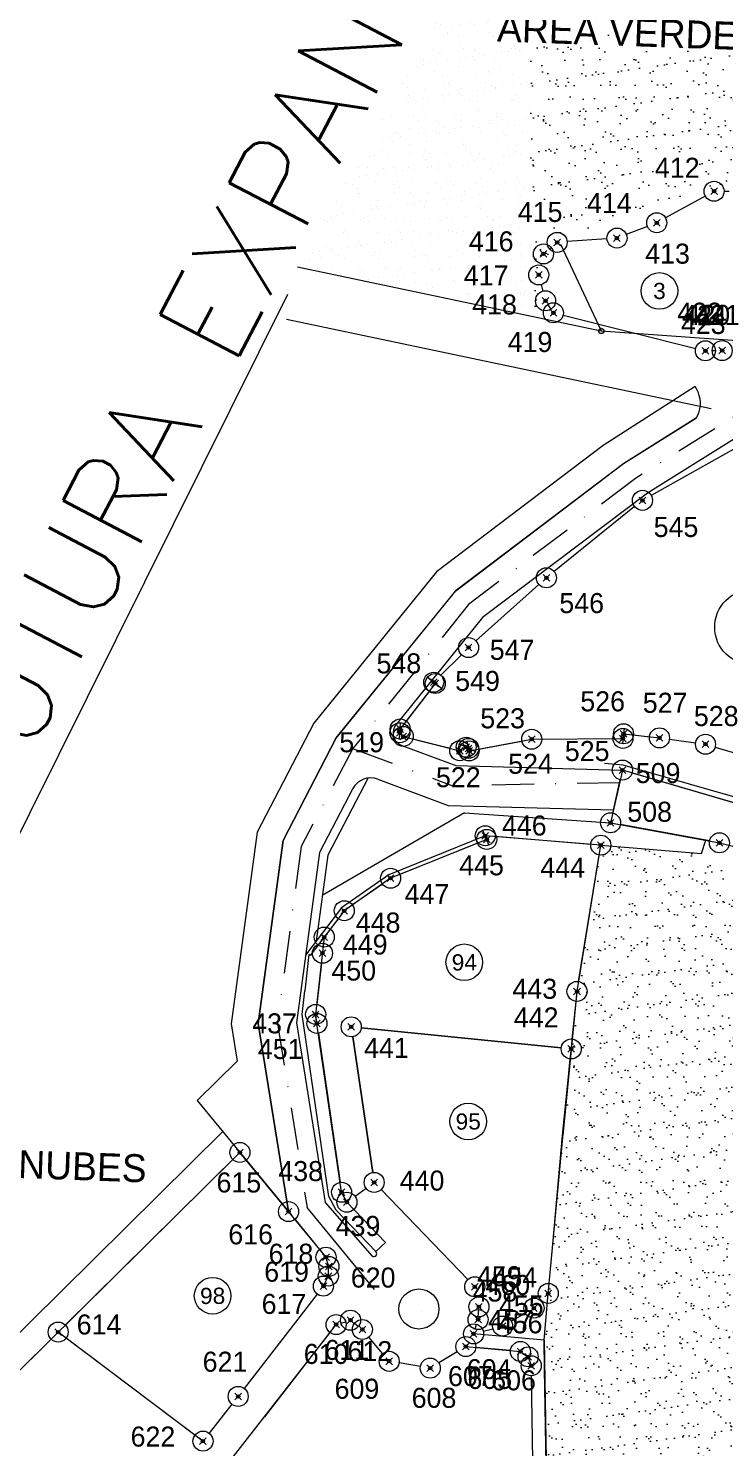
# Model space of a CAD drawing. Header units: millimetres. Extents: x 1956 to 636788, y 2654 to 1331964.
# Drawn here: x 625357 to 625461.2, y 1330212.2 to 1330424.7 of the extents above; entities that cross this region are included whole.
import ezdxf
from ezdxf.enums import TextEntityAlignment as Align

# ---------------------------------------------------------------- set-up
doc = ezdxf.new("R2010")
doc.units = ezdxf.units.MM
doc.header["$PDMODE"] = 35
doc.header["$PDSIZE"] = 0.5
doc.linetypes.add('DASHDOT2', pattern=[12.7, 6.35, -3.175, 0, -3.175])
doc.linetypes.add('HIDDEN2', pattern=[4.7625, 3.175, -1.5875])
for name, color, linetype, lineweight in [('04', 4, 'Continuous', 0), ('11. division lotes', 12, 'Continuous', 0), ('19. numeros perimetro', 72, 'Continuous', 0), ('24. numeros lotes', 10, 'Continuous', 0), ('33. areas verdes', 72, 'Continuous', 0), ('34. muros', 7, 'Continuous', 0), ('36. centro calle', 253, 'DASHDOT2', 0), ('38. polilinea lotes', 31, 'Continuous', 0), ('6. calles', 1, 'Continuous', 0), ('ARBOLES', 1, 'Continuous', 0), ('NIVEL DE TERRAZA', 8, 'HIDDEN2', 0)]:
    doc.layers.add(name, color=color, linetype=linetype, lineweight=lineweight)
doc.layers.add('Polígono', color=2, linetype='Continuous')
doc.layers.add('textos_terrenos colindantes', color=4, linetype='Continuous')
doc.styles.add('ARIAL', font='arial.ttf', dxfattribs={"width": 0.8, "height": 0.039688})
doc.styles.add('Courier', font='cour.ttf')
doc.styles.get("Standard").update_dxf_attribs({"font": 'TCCM____.TTF'})
doc.styles.add('style1', font='romans.shx')

msp = doc.modelspace()

# ---------------------------------------------------------------- hatches: boundary and pattern name
at = {"layer": '33. areas verdes', "lineweight": 0}
h = msp.add_hatch(dxfattribs=at)
h.set_pattern_fill('AR-SAND', color=1, scale=2.000003, angle=0.43167, style=0)
h.set_pattern_definition([(37.93167, (623185.346, 1328791.9748), (-0.1550166, 3.852594), [0, -3.040004, 0, -3.4000045, 0, -3.2500043]), (7.93167, (623185.346, 1328791.975), (3.496934, 5.670806), [0, -1.6400022, 0, -2.7400036, 0, -1.0500014]), (327.93167, (623182.886, 1328791.9563), (6.22803, 0.0582416), [0, -1.0000013, 0, -3.6000048, 0, -4.7000062]), (317.93167, (623182.886, 1328791.9563), (5.998866, 1.8006), [0, -0.5000007, 0, -2.360003, 0, -2.7000036])])
h.paths.add_polyline_path([(625397.279, 1330388.996), (625399.278, 1330388.599), (625400.839, 1330388.289), (625402.827, 1330387.894), (625404.285, 1330387.604), (625405.038, 1330387.454), (625407.283, 1330387.008), (625409.521, 1330386.564), (625413.211, 1330385.831), (625418.006, 1330384.856), (625435.44, 1330381.921), (625432.759, 1330388.169), (625436.65, 1330392.425), (625450.33, 1330398.434), (625461.538, 1330399.984), (625472.643, 1330474.425), (625471.185, 1330474.776), (625476.05, 1330485.706), (625483.971, 1330482.862), (625476.557, 1330494.455), (625465.122, 1330508.781), (625436.533, 1330458.157), (625434.219, 1330454.081), (625421.034, 1330430.851), (625416.115, 1330422.184), (625412.517, 1330415.844), (625406.813, 1330405.795), (625405.36, 1330403.234), (625402.494, 1330398.185)])
h = msp.add_hatch(dxfattribs=at)
h.set_pattern_fill('AR-SAND', color=1, scale=1.800002, angle=0.43167, style=0)
h.set_pattern_definition([(37.93167, (623185.346, 1328791.9748), (-0.139515, 3.4673347), [0, -2.7360036, 0, -3.060004, 0, -2.925004]), (7.93167, (623185.346, 1328791.975), (3.14724, 5.103726), [0, -1.476002, 0, -2.4660033, 0, -0.9450012]), (327.93167, (623183.132, 1328791.958), (5.605227, 0.0524174), [0, -0.9000012, 0, -3.2400043, 0, -4.2300056]), (317.93167, (623183.132, 1328791.958), (5.398979, 1.62054), [0, -0.4500006, 0, -2.1240028, 0, -2.4300032])])
edge = h.paths.add_edge_path()
edge.add_line((625471.694, 1330268.325), (625475.318, 1330296.742))
edge.add_line((625475.318, 1330296.742), (625457.769, 1330301.19))
edge.add_line((625457.769, 1330301.19), (625442.706, 1330302.424))
edge.add_line((625442.706, 1330302.424), (625439.142, 1330280.532))
edge.add_line((625439.142, 1330280.532), (625436.968, 1330258.94))
edge.add_line((625436.968, 1330258.94), (625434.216, 1330228.307))
edge.add_line((625434.216, 1330228.307), (625434.833, 1330192.594))
edge.add_line((625434.833, 1330192.594), (625434.43, 1330183.327))
edge.add_line((625434.43, 1330183.327), (625441.697, 1330182.537))
edge.add_line((625441.697, 1330182.537), (625461.844, 1330179.32))
edge.add_line((625461.844, 1330179.32), (625461.016, 1330185.588))
edge.add_line((625461.016, 1330185.588), (625471.627, 1330184.734))
edge.add_line((625471.627, 1330184.734), (625466.071, 1330213.982))
edge.add_line((625466.071, 1330213.982), (625466.189, 1330219.701))
edge.add_line((625466.189, 1330219.701), (625466.835, 1330232.164))
edge.add_line((625466.835, 1330232.164), (625477.235, 1330245.795))
edge.add_line((625477.235, 1330245.795), (625477.679, 1330251.862))
edge.add_line((625477.679, 1330251.862), (625479.269, 1330264.714))
edge.add_line((625479.269, 1330264.714), (625472.197, 1330267.477))
edge.add_arc((625471.615, 1330267.705), 0.625, 338.65778, 442.73195)

# ---------------------------------------------------------------- linework, layer by layer
at = {"layer": '04', "color": 1, "lineweight": 0}
for points in [[(625397.279, 1330388.996), (625442.766, 1330379.43)], [(625395.632, 1330381.168), (625459.254, 1330367.787)]]:
    msp.add_lwpolyline(points, dxfattribs=at)
at = {"layer": '11. division lotes', "color": 1, "lineweight": 0}
for p, q in [((625436.649, 1330392.425), (625442.773, 1330379.414)), ((625442.773, 1330379.414), (625470.704, 1330377.454)), ((625417.925, 1330326.632), (625412.661, 1330319.818)), ((625417.688, 1330326.815), (625417.925, 1330326.632)), ((625413.119, 1330318.709), (625421.582, 1330316.569)), ((625422.98, 1330316.532), (625432.358, 1330318.285)), ((625432.358, 1330318.285), (625446.025, 1330318.405)), ((625446.025, 1330318.405), (625446.104, 1330319.101)), ((625446.104, 1330319.101), (625451.488, 1330318.486)), ((625425.401, 1330303.841), (625410.946, 1330297.999)), ((625425.626, 1330303.285), (625411.234, 1330297.468)), ((625442.706, 1330302.424), (625425.401, 1330303.841)), ((625425.401, 1330303.841), (625425.626, 1330303.285)), ((625410.946, 1330297.999), (625403.876, 1330293.05)), ((625411.234, 1330297.468), (625404.297, 1330292.612)), ((625403.876, 1330293.05), (625398.508, 1330285.975)), ((625404.297, 1330292.612), (625399.193, 1330285.886)), ((625404.297, 1330292.612), (625399.193, 1330285.886)), ((625401.298, 1330288.66), (625400.009, 1330277.084)), ((625398.994, 1330286.04), (625398.388, 1330280.595)), ((625399.193, 1330285.886), (625398.994, 1330286.04)), ((625397.993, 1330277.05), (625398.388, 1330280.595)), ((625401.967, 1330249.814), (625397.993, 1330277.05)), ((625403.895, 1330250.45), (625400.009, 1330277.084)), ((625403.06, 1330247.775), (625401.967, 1330249.814)), ((625404.692, 1330248.964), (625403.895, 1330250.45)), ((625409.039, 1330241.567), (625403.06, 1330247.775)), ((625410.48, 1330242.955), (625404.692, 1330248.964)), ((625402.943, 1330230.499), (625392.363, 1330216.832))]:
    msp.add_line(p, q, dxfattribs=at)
at = {"layer": '11. division lotes', "color": 1, "lineweight": 0, "elevation": 180}
msp.add_lwpolyline([(625345.215, 1330213.475), (625388.666, 1330256.42)], dxfattribs=at)
at = {"layer": '11. division lotes', "color": 1, "lineweight": 0}
for points in [[(625409.039, 1330241.567), (625410.48, 1330242.955)], [(625383.138, 1330213.194), (625361.453, 1330229.525)], [(625434.216, 1330228.307), (625423.664, 1330229.255)], [(625434.216, 1330228.307), (625434.833, 1330192.594)], [(625422.497, 1330227.352), (625430.671, 1330226.617)]]:
    msp.add_lwpolyline(points, dxfattribs=at)
msp.add_circle((625415.468, 1330232.972), 3, dxfattribs=at)
at = {"layer": '19. numeros perimetro', "color": 1, "lineweight": 0}
msp.add_circle((625442.773, 1330379.414), 0.4, dxfattribs=at)
at = {"layer": '24. numeros lotes', "color": 1, "lineweight": 0}
for centre, radius in [((625451.483, 1330385.404), 2.738), ((625465.387, 1330335.067), 5.63), ((625422.261, 1330284.889), 2.738), ((625422.852, 1330261.05), 2.738), ((625384.579, 1330234.955), 2.738)]:
    msp.add_circle(centre, radius, dxfattribs=at)
at = {"layer": '33. areas verdes', "color": 1, "lineweight": 0}
for points in [[(625382.29, 1330264.179), (625395.946, 1330247.562), (625395.946, 1330247.562), (625395.946, 1330247.562), (625395.946, 1330247.562), (625391.42, 1330275.709), (625395.124, 1330303.147), (625403.102, 1330318.492), (625421.015, 1330340.51), (625446.118, 1330359.561), (625457.02, 1330366.389), (625457.377, 1330367.146), (625457.545, 1330367.767), (625457.617, 1330368.352), (625457.618, 1330368.754), (625457.575, 1330369.203), (625457.453, 1330369.761), (625457.311, 1330370.171), (625457.19, 1330370.441), (625457.034, 1330370.731), (625456.811, 1330371.079), (625443.071, 1330362.27), (625418.114, 1330343.329), (625399.741, 1330320.698), (625391.253, 1330304.373), (625387.377, 1330275.658), (625388.272, 1330270.091), (625382.29, 1330264.179)], [(625434.833, 1330192.594), (625434.291, 1330223.988), (625434.216, 1330228.307), (625434.216, 1330228.307), (625434.216, 1330228.307), (625434.845, 1330235.306), (625434.978, 1330236.794), (625435.222, 1330239.508), (625435.508, 1330242.684), (625436.968, 1330258.94), (625439.142, 1330280.532), (625442.706, 1330302.424), (625457.769, 1330301.19)], [(625457.769, 1330301.19), (625458.441, 1330303.152)]]:
    msp.add_lwpolyline(points, dxfattribs=at)
at = {"layer": '33. areas verdes', "color": 1, "lineweight": 0, "elevation": 180}
msp.add_lwpolyline([(625328.191, 1330202.315), (625386.096, 1330259.547)], dxfattribs=at)
at = {"layer": '34. muros', "color": 1, "lineweight": 0}
for p, q in [((625449.694, 1330355.123), (625424.981, 1330336.511)), ((625421.005, 1330314.338), (625445.949, 1330313.668)), ((625446.059, 1330314.412), (625443.27, 1330314.65)), ((625494.292, 1330300.58), (625446.059, 1330314.412)), ((625419.844, 1330308.367), (625444.603, 1330307.702))]:
    msp.add_line(p, q, dxfattribs=at)
at = {"layer": '36. centro calle', "color": 1, "lineweight": 0}
for p, q in [((625470.623, 1330371.553), (625447.879, 1330357.321)), ((625447.879, 1330357.321), (625422.907, 1330338.466)), ((625422.907, 1330338.466), (625405.588, 1330316.9)), ((625405.588, 1330316.9), (625397.819, 1330302.219)), ((625405.534, 1330316.911), (625420.488, 1330311.329)), ((625445.517, 1330311.751), (625420.488, 1330311.329)), ((625397.819, 1330302.219), (625394.289, 1330275.743)), ((625394.289, 1330275.743), (625398.73, 1330248.168))]:
    msp.add_line(p, q, dxfattribs=at)
at = {"layer": '38. polilinea lotes', "color": 1, "lineweight": 0}
for p, q in [((625436.649, 1330392.425), (625442.773, 1330379.414)), ((625442.773, 1330379.414), (625470.704, 1330377.454)), ((625445.949, 1330313.668), (625444.168, 1330305.773)), ((625494.184, 1330299.56), (625445.949, 1330313.668)), ((625422.295, 1330307.252), (625401.003, 1330294.896)), ((625422.295, 1330307.252), (625444.168, 1330305.773)), ((625444.168, 1330305.773), (625460.467, 1330302.781)), ((625460.467, 1330302.781), (625475.61, 1330299.034))]:
    msp.add_line(p, q, dxfattribs=at)
at = {"layer": '6. calles', "color": 1, "lineweight": 0}
for p, q in [((625457.02, 1330366.389), (625446.159, 1330359.593)), ((625467.184, 1330366.068), (625449.694, 1330355.123)), ((625446.159, 1330359.593), (625420.916, 1330340.434)), ((625449.694, 1330355.123), (625424.981, 1330336.511)), ((625420.916, 1330340.434), (625403.102, 1330318.492)), ((625424.981, 1330336.511), (625412.052, 1330320.49)), ((625424.981, 1330336.511), (625412.052, 1330320.49)), ((625403.102, 1330318.492), (625395.124, 1330303.147)), ((625412.909, 1330317.36), (625421.005, 1330314.338)), ((625405.592, 1330310.889), (625400.579, 1330301.329)), ((625407.834, 1330312.409), (625401.817, 1330300.934)), ((625407.834, 1330312.409), (625407.751, 1330312.452)), ((625409.297, 1330312.304), (625419.844, 1330308.367)), ((625395.124, 1330303.147), (625391.42, 1330275.709)), ((625400.579, 1330301.329), (625397.138, 1330275.815)), ((625401.817, 1330300.934), (625400.079, 1330288.045)), ((625391.42, 1330275.709), (625395.946, 1330247.562)), ((625397.138, 1330275.815), (625401.432, 1330248.905)), ((625401.558, 1330240.733), (625388.666, 1330256.42)), ((625401.432, 1330248.905), (625408.485, 1330240.898))]:
    msp.add_line(p, q, dxfattribs=at)
at = {"layer": '6. calles', "color": 1, "lineweight": 0, "elevation": 160}
msp.add_lwpolyline([(625395.811, 1330384.871), (625301.464, 1330195.221)], dxfattribs=at)
at = {"layer": '6. calles', "color": 1, "lineweight": 0}
msp.add_lwpolyline([(625437.058, 1330258.932), (625439.143, 1330280.536)], dxfattribs=at)
for centre, radius, start, end in [((625413.608, 1330319.234), 2, 141.09581, 249.53016), ((625408.248, 1330309.494), 3, 69.53016, 152.32818), ((625408.72, 1330241.267), 0.438, 237.58838, 43.24504)]:
    msp.add_arc(centre, radius, start, end, dxfattribs=at)
at = {"layer": 'ARBOLES', "color": 1, "lineweight": 0}
msp.add_line((625408.809, 1330235.904), (625398.73, 1330248.168), dxfattribs=at)
at = {"layer": 'NIVEL DE TERRAZA', "color": 1, "lineweight": 0}
for centre in [(625423.007, 1330236.188), (625415.816, 1330232.536)]:
    msp.add_circle(centre, 0.00827, dxfattribs=at)
at = {"layer": 'Polígono', "color": 1, "lineweight": 0}
for points in [[(625461.946, 1330400.285), (625461.161, 1330400.3)], [(625458.347, 1330399.606), (625452.398, 1330396.338)], [(625449.684, 1330395.075), (625446.528, 1330393.858)], [(625435.026, 1330391.709), (625435.267, 1330391.912)], [(625443.633, 1330393.21), (625437.669, 1330392.783)], [(625433.788, 1330389.482), (625433.738, 1330389.264)], [(625433.789, 1330386.351), (625434.046, 1330385.377)], [(625435.251, 1330382.673), (625434.78, 1330383.39)], [(625437.058, 1330381.772), (625456.91, 1330376.811)], [(625459.865, 1330376.46), (625459.376, 1330376.456)], [(625466.704, 1330364.011), (625450.248, 1330354.786)], [(625447.772, 1330353.111), (625435.721, 1330343.399)], [(625433.437, 1330341.456), (625424.015, 1330333.005)], [(625421.835, 1330330.945), (625418.751, 1330327.874)], [(625418.875, 1330325.898), (625416.738, 1330327.549)], [(625417.008, 1330325.445), (625413.578, 1330321.004)], [(625413.626, 1330318.144), (625412.117, 1330319.825)], [(625412.563, 1330318.321), (625412.722, 1330320.757)], [(625446.195, 1330319.896), (625445.934, 1330317.61)], [(625414.573, 1330318.342), (625420.128, 1330316.937)], [(625422.907, 1330317.273), (625421.222, 1330316.377)], [(625423.908, 1330316.452), (625421.541, 1330317.545)], [(625423.199, 1330315.446), (625422.684, 1330318.002)], [(625424.455, 1330316.807), (625430.883, 1330318.009)], [(625433.858, 1330318.298), (625444.525, 1330318.392)], [(625447.595, 1330318.93), (625449.998, 1330318.656)], [(625452.974, 1330318.279), (625456.896, 1330317.734)], [(625459.819, 1330317.099), (625464.066, 1330315.836)], [(625447.389, 1330313.247), (625492.744, 1330299.981)], [(625444.498, 1330307.236), (625445.619, 1330312.205)], [(625425.963, 1330302.45), (625425.064, 1330304.676)], [(625458.992, 1330303.051), (625445.643, 1330305.502)], [(625424.235, 1330302.723), (625412.625, 1330298.03)], [(625441.211, 1330302.546), (625426.896, 1330303.719)], [(625439.383, 1330282.012), (625442.465, 1330300.943)], [(625410.005, 1330296.608), (625405.526, 1330293.472)], [(625403.39, 1330291.417), (625402.205, 1330289.855)], [(625401.132, 1330287.169), (625401.194, 1330287.723)], [(625400.862, 1330284.741), (625400.175, 1330278.575)], [(625438.424, 1330273.401), (625438.992, 1330279.039)], [(625400.226, 1330275.6), (625399.989, 1330277.227)], [(625406.826, 1330275.076), (625436.781, 1330272.059)], [(625436.781, 1330272.059), (625406.826, 1330275.076)], [(625400.422, 1330274.258), (625403.679, 1330251.934)], [(625408.553, 1330253.419), (625405.553, 1330273.742)], [(625405.553, 1330273.742), (625408.553, 1330253.419)], [(625434.986, 1330236.804), (625438.134, 1330270.415)], [(625362.52, 1330230.579), (625387.599, 1330255.366)], [(625389.618, 1330255.261), (625394.993, 1330248.721)], [(625404.604, 1330249.128), (625403.983, 1330250.286)], [(625405.904, 1330249.847), (625407.56, 1330251.052)], [(625409.813, 1330250.854), (625422.787, 1330237.386)], [(625396.898, 1330246.403), (625400.605, 1330241.892)], [(625402.002, 1330239.3), (625401.541, 1330240.787)], [(625401.905, 1330237.857), (625401.988, 1330239.412)], [(625401.246, 1330236.568), (625401.826, 1330237.748)], [(625400.248, 1330235.215), (625389.327, 1330221.079)], [(625424.137, 1330234.838), (625424.152, 1330234.763)], [(625424.356, 1330231.799), (625424.433, 1330232.885)], [(625429.306, 1330231.165), (625431.4, 1330232.368)], [(625433.749, 1330234.189), (625433.797, 1330234.238)], [(625403.797, 1330230.861), (625404.509, 1330231.079)], [(625405.825, 1330230.835), (625406.411, 1330230.375)], [(625423.882, 1330229.957), (625424.109, 1330230.687)], [(625360.387, 1330228.47), (625346.282, 1330214.53)], [(625381.94, 1330214.097), (625362.652, 1330228.622)], [(625381.94, 1330214.097), (625362.652, 1330228.622)], [(625402.152, 1330229.457), (625384.828, 1330207.266)], [(625410.052, 1330226.289), (625407.971, 1330228.761)], [(625425.113, 1330229.643), (625426.557, 1330230.03)], [(625421.214, 1330226.576), (625418.449, 1330224.904)], [(625429.177, 1330226.753), (625423.991, 1330227.217)], [(625430.593, 1330226.672), (625431.901, 1330225.759)], [(625431.793, 1330225.903), (625432.313, 1330224.396)], [(625415.686, 1330224.372), (625412.498, 1330224.898)], [(625432.636, 1330203.938), (625432.308, 1330222.986)], [(625387.482, 1330218.713), (625384.066, 1330214.373)]]:
    msp.add_lwpolyline(points, dxfattribs=at)
for centre in [(625459.662, 1330400.328), (625451.083, 1330395.616), (625436.173, 1330392.676), (625445.129, 1330393.317), (625434.12, 1330390.945), (625433.406, 1330387.801), (625434.428, 1330383.927), (625435.602, 1330382.136), (625458.366, 1330376.447), (625460.876, 1330376.469), (625448.94, 1330354.053), (625434.554, 1330342.458), (625422.898, 1330332.003), (625417.688, 1330326.815), (625417.925, 1330326.632), (625412.624, 1330319.26), (625412.661, 1330319.817), (625413.119, 1330318.709), (625432.358, 1330318.285), (625446.025, 1330318.405), (625446.104, 1330319.101), (625451.488, 1330318.485), (625421.582, 1330316.569), (625422.547, 1330317.081), (625422.903, 1330316.917), (625422.98, 1330316.532), (625458.381, 1330317.527), (625445.949, 1330313.668), (625444.168, 1330305.773), (625425.401, 1330303.841), (625425.626, 1330303.285), (625442.706, 1330302.424), (625460.467, 1330302.781), (625411.234, 1330297.468), (625404.297, 1330292.612), (625401.298, 1330288.66), (625401.028, 1330286.232), (625439.142, 1330280.532), (625400.009, 1330277.084), (625400.205, 1330275.743), (625405.333, 1330275.226), (625405.333, 1330275.226), (625438.274, 1330271.909), (625438.274, 1330271.909), (625388.666, 1330256.42), (625408.772, 1330251.935), (625408.772, 1330251.935), (625403.895, 1330250.45), (625404.692, 1330248.964), (625395.946, 1330247.562), (625401.558, 1330240.733), (625401.985, 1330239.355), (625401.908, 1330237.914), (625401.165, 1330236.402), (625423.827, 1330236.305), (625434.846, 1330235.311), (625424.462, 1330233.295), (625432.701, 1330233.116), (625405.231, 1330231.301), (625424.327, 1330231.389), (625361.453, 1330229.524), (625361.453, 1330229.524), (625403.076, 1330230.639), (625407.005, 1330229.908), (625423.664, 1330229.255), (625428.006, 1330230.418), (625422.497, 1330227.352), (625430.671, 1330226.617), (625411.018, 1330225.142), (625431.824, 1330225.814), (625432.282, 1330224.485), (625417.166, 1330224.127), (625388.409, 1330219.892), (625383.138, 1330213.194), (625383.138, 1330213.194)]:
    msp.add_circle(centre, 1.5, dxfattribs=at)
for p in [(625459.662, 1330400.328), (625451.083, 1330395.616), (625445.129, 1330393.317), (625436.173, 1330392.676), (625434.12, 1330390.945), (625433.406, 1330387.801), (625434.428, 1330383.927), (625435.602, 1330382.136), (625458.366, 1330376.447), (625460.876, 1330376.469), (625448.94, 1330354.053), (625434.554, 1330342.458), (625422.898, 1330332.003), (625417.688, 1330326.815), (625417.925, 1330326.632), (625412.624, 1330319.26), (625412.661, 1330319.817), (625446.104, 1330319.101), (625413.119, 1330318.709), (625422.547, 1330317.081), (625422.903, 1330316.917), (625432.358, 1330318.285), (625446.025, 1330318.405), (625451.488, 1330318.485), (625458.381, 1330317.527), (625421.582, 1330316.569), (625422.98, 1330316.532), (625445.949, 1330313.668), (625444.168, 1330305.773), (625425.401, 1330303.841), (625425.626, 1330303.285), (625442.706, 1330302.424), (625460.467, 1330302.781), (625411.234, 1330297.468), (625404.297, 1330292.612), (625401.298, 1330288.66), (625401.028, 1330286.232), (625439.142, 1330280.532), (625400.009, 1330277.084), (625400.205, 1330275.743), (625405.333, 1330275.226), (625405.333, 1330275.226), (625438.274, 1330271.909), (625438.274, 1330271.909), (625388.666, 1330256.42), (625408.772, 1330251.935), (625408.772, 1330251.935), (625403.895, 1330250.45), (625404.692, 1330248.964), (625395.946, 1330247.562), (625401.558, 1330240.733), (625401.985, 1330239.355), (625401.165, 1330236.402), (625401.908, 1330237.914), (625423.827, 1330236.305), (625434.846, 1330235.311), (625424.462, 1330233.295), (625432.701, 1330233.116), (625403.076, 1330230.639), (625405.231, 1330231.301), (625407.005, 1330229.908), (625424.327, 1330231.389), (625428.006, 1330230.418), (625361.453, 1330229.524), (625361.453, 1330229.524), (625423.664, 1330229.255), (625422.497, 1330227.352), (625430.671, 1330226.617), (625431.824, 1330225.814), (625411.018, 1330225.142), (625417.166, 1330224.127), (625432.282, 1330224.485), (625388.409, 1330219.892), (625383.138, 1330213.194), (625383.138, 1330213.194)]:
    msp.add_point(p, dxfattribs=at)

# ---------------------------------------------------------------- texts
at = {"layer": '24. numeros lotes', "color": 1, "lineweight": 0, "style": 'ARIAL'}
for s, height, p in [('3', 2.431, (625451.483, 1330385.404)), ('94', 2.4315, (625422.269, 1330284.88)), ('95', 2.4315, (625422.852, 1330261.05)), ('98', 2.4315, (625384.587, 1330234.946))]:
    msp.add_text(s, height=height, rotation=0.43167, dxfattribs=at).set_placement(p, align=Align.MIDDLE_CENTER)
at = {"layer": '33. areas verdes', "color": 1, "lineweight": 9, "char_height": 4.17306, "width": 39.31773, "attachment_point": 1, "rotation": 357.99407, "style": 'Courier'}
for s, insert in [('{\\fStylus BT|b0|i0|c0|p34;\\C0;AREA VERDE}', (625427.268, 1330426.931)), ('{\\fStylus BT|b0|i0|c0|p34;\\C0; LAS NUBES }', (625341.92, 1330257.241))]:
    msp.add_mtext(s, dxfattribs=dict(at, insert=insert))
at = {"layer": 'Polígono', "color": 1, "lineweight": 0}
for s, p in [('412', (625454.157, 1330405.345)), ('414', (625443.989, 1330400.065)), ('415', (625433.627, 1330398.737)), ('615', (625388.511, 1330253.424)), ('611', (625404.683, 1330228.352)), ('607', (625423.172, 1330224.429)), ('606', (625429.644, 1330223.799)), ('608', (625417.733, 1330221.181))]:
    msp.add_text(s, height=3, dxfattribs=at).set_placement(p, align=Align.TOP_CENTER)
for s, p in [('416', (625422.946, 1330392.828)), ('417', (625422.2, 1330387.735)), ('418', (625423.447, 1330383.38)), ('548', (625409.115, 1330329.643)), ('549', (625420.901, 1330327.014)), ('522', (625418.023, 1330312.599)), ('508', (625446.671, 1330307.426)), ('446', (625427.903, 1330305.369)), ('445', (625421.504, 1330299.408)), ('449', (625404.084, 1330287.547)), ('450', (625402.366, 1330283.652)), ('451', (625391.358, 1330271.908)), ('438', (625394.418, 1330253.626)), ('454', (625426.478, 1330237.71)), ('455', (625427.455, 1330233.501)), ('614', (625364.228, 1330230.664)), ('457', (625425.827, 1330231.334)), ('456', (625427.276, 1330230.835))]:
    msp.add_text(s, height=3, dxfattribs=at).set_placement(p, align=Align.MIDDLE_LEFT)
for s, p in [('413', (625449.351, 1330392.492)), ('545', (625450.62, 1330351.568)), ('546', (625436.497, 1330340.172)), ('547', (625426.076, 1330333.171)), ('509', (625447.94, 1330314.724)), ('447', (625413.334, 1330296.594)), ('448', (625406.012, 1330292.332)), ('612', (625404.777, 1330228.168))]:
    msp.add_text(s, height=3, dxfattribs=at).set_placement(p, align=Align.TOP_LEFT)
for s, p in [('422', (625460.841, 1330379.747)), ('526', (625446.328, 1330321.563)), ('525', (625444.013, 1330314.122)), ('442', (625436.376, 1330274.232)), ('459', (625430.863, 1330235.487))]:
    msp.add_text(s, height=3, dxfattribs=at).set_placement(p, align=Align.BOTTOM_RIGHT)
for s, p in [('424', (625461.574, 1330381.779)), ('423', (625461.395, 1330380.462)), ('519', (625410.249, 1330317.835)), ('443', (625436.168, 1330280.923)), ('437', (625397.205, 1330275.743)), ('441', (625413.951, 1330272.069)), ('440', (625419.286, 1330252.203)), ('618', (625399.656, 1330241.252)), ('619', (625399.005, 1330238.561)), ('620', (625411.964, 1330237.682)), ('460', (625432.124, 1330236.571)), ('621', (625389.783, 1330225.087)), ('604', (625429.327, 1330223.964))]:
    msp.add_text(s, height=3, dxfattribs=at).set_placement(p, align=Align.MIDDLE_RIGHT)
for s, p in [('420', (625458.719, 1330379.426)), ('421', (625460.153, 1330379.381)), ('527', (625452.337, 1330321.346)), ('528', (625459.986, 1330319.354)), ('524', (625432.179, 1330312.208)), ('439', (625406.349, 1330243.013)), ('458', (625426.861, 1330233.19)), ('622', (625375.646, 1330211.475))]:
    msp.add_text(s, height=3, dxfattribs=at).set_placement(p, align=Align.BOTTOM_CENTER)
for s, p in [('419', (625428.763, 1330375.358)), ('523', (625424.658, 1330319.019))]:
    msp.add_text(s, height=3, dxfattribs=at).set_placement(p, align=Align.BOTTOM_LEFT)
for s, p in [('444', (625440.343, 1330300.575)), ('616', (625393.628, 1330245.657)), ('617', (625398.616, 1330235.241)), ('610', (625404.92, 1330227.751)), ('605', (625429.43, 1330224.005)), ('609', (625409.535, 1330222.534))]:
    msp.add_text(s, height=3, dxfattribs=at).set_placement(p, align=Align.TOP_RIGHT)
at = {"layer": 'textos_terrenos colindantes', "color": 7, "lineweight": 13, "style": 'style1'}
msp.add_text('AREA DE FUTURA EXPANSION', height=13.33221, rotation=62.3972, dxfattribs=at).set_placement((625313.112, 1330231.38))

doc.saveas('drawing.dxf')
